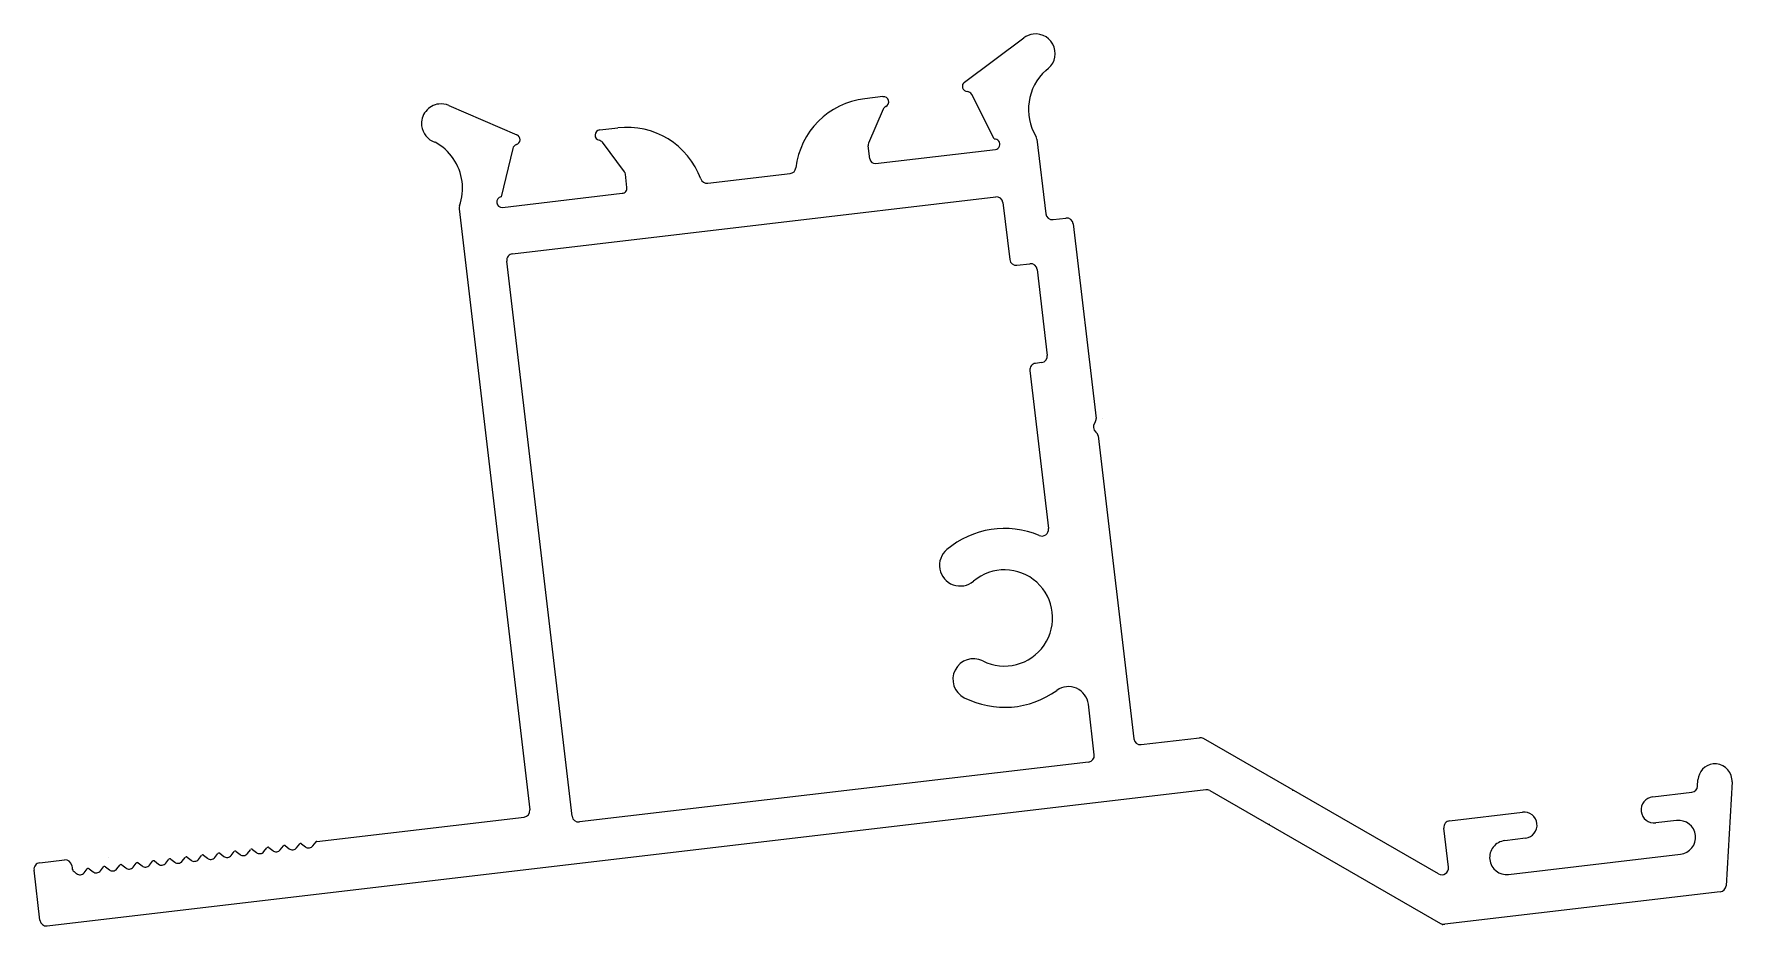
# Model space of a CAD drawing. Header units: inches. Extents: x -29.4 to 35.3, y 1 to 35.
import ezdxf

# ---------------------------------------------------------------- set-up
doc = ezdxf.new("R2010")
doc.units = ezdxf.units.IN
doc.header["$MEASUREMENT"] = 0
doc.linetypes.add('CENTER_DASH_DASH', pattern=[14, 9, -1, 1, -1, 1, -1])
doc.layers.add('1', color=7, linetype='Continuous')
doc.layers.add('SILL', color=4, linetype='Continuous')

msp = doc.modelspace()

# ---------------------------------------------------------------- linework, layer by layer
at = {"layer": '1', "color": 7, "linetype": 'Continuous'}
for p, q in [((2.937, 32.633), (2.249, 32.552)), ((2.437, 30.258), (2.378, 30.761)), ((-1.596, 27.77), (7.241, 28.81)), ((-13.223, 28.356), (-10.525, 5.429)), ((-11.189, 26.642), (-1.596, 27.77)), ((8.541, 22.183), (9.25, 16.156)), ((11, 7.528), (10.774, 9.456)), ((24.127, 2.989), (15.17, 8.145)), ((15.406, 6.163), (24.209, 1.096)), ((32.296, 5.923), (33.79, 6.099)), ((24.553, 5.012), (27.33, 5.339)), ((-18.648, 4.221), (-10.744, 5.151)), ((24.506, 3.239), (24.331, 4.73)), ((33.207, 5.024), (32.413, 4.93)), ((27.447, 4.346), (26.652, 4.252)), ((-29.218, 3.411), (-28.275, 3.522)), ((26.804, 2.961), (33.359, 3.733)), ((-29.212, 1.216), (-29.437, 3.133))]:
    msp.add_line(p, q, dxfattribs=at)
msp.add_circle((11.322, 20.344), 0.000254, dxfattribs=at)
at = {"layer": '1', "color": 7, "linetype": 'CENTER_DASH_DASH'}
msp.add_circle((-26.592, 3.613), 0.000254, dxfattribs=at)
at = {"layer": '1', "color": 7, "linetype": 'Continuous'}
for centre, radius, start, end in [((2.599, 29.573), 3, 96.71, 173.36759), ((2.96, 32.434), 0.2, 295.47254, 96.71), ((3.134, 32.07), 0.203, 115.47254, 156.70998), ((2.58, 30.784), 0.203, 156.70998, 186.71), ((7.204, 30.819), 0.2, 276.71, 96.71002), ((-15.095, 29.136), 2, 340.48932, 34.55231), ((-0.629, 29.948), 0.25, 276.71, 353.36759), ((2.636, 30.282), 0.2, 186.71, 276.71), ((7.27, 28.561), 0.25, 6.71, 96.71), ((-12.974, 28.385), 0.25, 160.48932, 186.71), ((-11.159, 26.393), 0.25, 96.71, 186.71), ((8.789, 22.212), 0.25, 96.71, 186.71), ((7.576, 12.75), 3.41, 67.16441, 130.17743), ((8.998, 16.126), 0.254, 247.16441, 6.71), ((5.884, 14.753), 0.787, 130.17743, 310.17743), ((7.576, 12.75), 1.835, 243.24257, 130.17743), ((6.396, 10.408), 0.787, 63.24257, 243.24257), ((7.576, 12.75), 3.41, 243.24257, 305.80658), ((10.017, 9.367), 0.762, 6.71, 125.80658), ((15.043, 7.925), 0.254, 60.07108, 96.71), ((10.752, 7.499), 0.25, 276.71, 6.71), ((15.279, 5.943), 0.254, 60.07108, 96.71), ((32.354, 5.427), 0.5, 96.71, 186.71), ((33.761, 6.347), 0.25, 276.71, 356.70999), ((-10.774, 5.399), 0.25, 276.71, 6.71), ((27.388, 4.843), 0.5, 6.71, 96.71), ((32.354, 5.427), 0.5, 186.71, 276.71), ((24.583, 4.76), 0.254, 96.71, 186.71), ((27.388, 4.843), 0.5, 276.71, 6.71), ((33.283, 4.378), 0.65, 6.71, 96.71), ((-18.642, 4.171), 0.0508, 96.71, 141.71), ((26.728, 3.607), 0.65, 96.71, 186.71), ((33.283, 4.378), 0.65, 276.71, 6.71), ((-29.189, 3.162), 0.25, 96.71, 186.71), ((-28.245, 3.273), 0.25, 6.71, 96.71), ((24.254, 3.209), 0.254, 240.07108, 6.71), ((26.728, 3.607), 0.65, 186.71, 276.71), ((-28.963, 1.246), 0.25, 186.71, 276.71), ((24.336, 1.316), 0.254, 240.07108, 276.71)]:
    msp.add_arc(centre, radius, start, end, dxfattribs=at)
at = {"layer": '1', "color": 7}
for p in [(18.578, 6.183), (17.666, 4.863), (-18.669, 4.219), (24.282, 1.054)]:
    msp.add_point(p, dxfattribs=at)
at = {"layer": 'SILL', "color": 7, "linetype": 'Continuous'}
for p, q in [((6.05, 33.189), (8.313, 34.876)), ((7.181, 31.018), (6.326, 32.717)), ((-13.612, 32.297), (-11.019, 31.18)), ((2.947, 32.151), (2.393, 30.865)), ((-7.862, 31.363), (-7.174, 31.443)), ((-11.179, 30.658), (-11.616, 28.806)), ((-6.923, 29.768), (-7.76, 30.891)), ((2.659, 30.083), (7.228, 30.621)), ((8.815, 31.006), (9.149, 28.162)), ((-6.825, 29.169), (-6.884, 29.671)), ((-3.742, 29.33), (-0.6, 29.7)), ((-11.569, 28.409), (-7.001, 28.947)), ((7.518, 28.591), (7.773, 26.42)), ((9.427, 27.943), (9.921, 28.002)), ((10.198, 27.782), (11.072, 20.356)), ((-8.916, 5.185), (-11.408, 26.364)), ((8.051, 26.201), (8.545, 26.259)), ((8.822, 26.04), (9.208, 22.764)), ((8.989, 22.487), (8.76, 22.46)), ((11.03, 20.206), (11.018, 20.191)), ((11.059, 19.84), (11.074, 19.828)), ((11.15, 19.692), (12.51, 8.135)), ((12.787, 7.916), (15.014, 8.177)), ((10.781, 7.251), (-8.638, 4.966)), ((34.011, 6.333), (34.024, 6.57)), ((35.322, 6.495), (35.094, 2.534)), ((15.249, 6.196), (-28.934, 0.997)), ((-21.292, 3.76), (-21.175, 3.909)), ((-21.104, 3.917), (-20.955, 3.8)), ((-20.669, 3.833), (-20.552, 3.982)), ((-20.48, 3.991), (-20.331, 3.873)), ((-20.046, 3.907), (-19.928, 4.056)), ((-19.857, 4.064), (-19.708, 3.947)), ((-19.423, 3.98), (-19.305, 4.129)), ((-19.234, 4.137), (-19.085, 4.02)), ((-18.799, 4.053), (-18.682, 4.202)), ((-27.997, 3.303), (-27.986, 3.207)), ((-26.902, 3.1), (-26.784, 3.249)), ((-26.713, 3.258), (-26.564, 3.14)), ((-26.279, 3.174), (-26.161, 3.322)), ((-26.09, 3.331), (-25.941, 3.213)), ((-25.655, 3.247), (-25.538, 3.396)), ((-25.466, 3.404), (-25.318, 3.287)), ((-25.032, 3.32), (-24.915, 3.469)), ((-24.843, 3.478), (-24.694, 3.36)), ((-24.409, 3.393), (-24.291, 3.542)), ((-24.22, 3.551), (-24.071, 3.433)), ((-23.786, 3.467), (-23.668, 3.616)), ((-23.597, 3.624), (-23.448, 3.507)), ((-23.162, 3.54), (-23.045, 3.689)), ((-22.973, 3.697), (-22.824, 3.58)), ((-22.539, 3.613), (-22.421, 3.762)), ((-22.35, 3.771), (-22.201, 3.653)), ((-21.916, 3.687), (-21.798, 3.836)), ((-21.727, 3.844), (-21.578, 3.727)), ((-27.91, 3.072), (-27.811, 2.993)), ((-27.525, 3.027), (-27.408, 3.176)), ((-27.336, 3.184), (-27.187, 3.067)), ((34.874, 2.3), (24.365, 1.063))]:
    msp.add_line(p, q, dxfattribs=at)
for centre, radius, start, end in [((8.761, 34.275), 0.75, 96.71, 126.71001), ((8.761, 34.275), 0.75, 301.68499, 96.71), ((6.169, 33.028), 0.2, 126.70998, 266.4471), ((10.489, 32.146), 2, 131.82248, 211.30687), ((6.144, 32.626), 0.203, 26.70998, 86.4471), ((-13.909, 31.608), 0.75, 96.71, 186.71), ((-13.909, 31.608), 0.75, 66.70999, 96.71), ((-13.909, 31.608), 0.75, 186.71, 251.73501), ((-11.098, 30.997), 0.2, 286.9729, 66.71002), ((-7.839, 31.164), 0.2, 96.71, 257.94746), ((-6.824, 28.464), 3, 20.0524, 96.70994), ((8.566, 30.977), 0.25, 6.71, 31.30687), ((-15.095, 29.136), 2, 34.55231, 61.59752), ((-10.981, 30.611), 0.203, 106.9729, 166.71002), ((-7.923, 30.77), 0.203, 36.71002, 77.94746), ((-7.024, 29.145), 0.2, 276.70996, 6.71004), ((-7.086, 29.647), 0.203, 6.71, 36.71002), ((-3.771, 29.578), 0.25, 200.0525, 276.71004), ((-11.592, 28.608), 0.2, 96.71, 276.71), ((9.398, 28.192), 0.25, 186.71, 276.71), ((9.95, 27.753), 0.25, 6.71, 96.71), ((8.022, 26.449), 0.25, 186.71, 276.71), ((8.574, 26.011), 0.25, 6.71, 96.71), ((8.959, 22.735), 0.25, 276.71, 6.71), ((11.214, 20.036), 0.25, 141.71, 231.71), ((10.87, 20.332), 0.203, 321.71, 6.71), ((10.948, 19.668), 0.203, 6.71, 51.71), ((12.758, 8.164), 0.25, 186.71, 276.71), ((34.673, 6.532), 0.65, 96.71, 176.70998), ((34.673, 6.532), 0.65, 6.71, 96.71), ((34.673, 6.532), 0.65, 356.70998, 6.71), ((-8.668, 5.214), 0.25, 186.71, 276.71), ((-21.135, 3.878), 0.0508, 96.71, 141.71), ((-21.135, 3.878), 0.0508, 51.71, 96.71), ((-20.512, 3.951), 0.0508, 96.71, 141.71), ((-20.512, 3.951), 0.0508, 51.71, 96.71), ((-20.205, 4.033), 0.203, 276.71, 321.71), ((-19.888, 4.024), 0.0508, 96.71, 141.71), ((-19.888, 4.024), 0.0508, 51.71, 96.71), ((-19.582, 4.106), 0.203, 231.71, 276.71), ((-19.582, 4.106), 0.203, 276.71, 321.71), ((-19.265, 4.098), 0.0508, 96.71, 141.71), ((-19.265, 4.098), 0.0508, 51.71, 96.71), ((-18.959, 4.179), 0.203, 231.71, 276.71), ((-18.959, 4.179), 0.203, 276.71, 321.71), ((-26.745, 3.218), 0.0508, 96.71, 141.71), ((-26.745, 3.218), 0.0508, 51.71, 96.71), ((-26.121, 3.291), 0.0508, 96.71, 141.71), ((-26.121, 3.291), 0.0508, 51.71, 96.71), ((-25.815, 3.373), 0.203, 276.71, 321.71), ((-25.498, 3.364), 0.0508, 96.71, 141.71), ((-25.498, 3.364), 0.0508, 51.71, 96.71), ((-25.192, 3.446), 0.203, 231.71, 276.71), ((-25.192, 3.446), 0.203, 276.71, 321.71), ((-24.875, 3.438), 0.0508, 96.71, 141.71), ((-24.875, 3.438), 0.0508, 51.71, 96.71), ((-24.568, 3.519), 0.203, 231.71, 276.71), ((-24.568, 3.519), 0.203, 276.71, 321.71), ((-24.251, 3.511), 0.0508, 96.71, 141.71), ((-24.251, 3.511), 0.0508, 51.71, 96.71), ((-23.945, 3.593), 0.203, 231.71, 276.71), ((-23.945, 3.593), 0.203, 276.71, 321.71), ((-23.628, 3.584), 0.0508, 96.71, 141.71), ((-23.628, 3.584), 0.0508, 51.71, 96.71), ((-23.322, 3.666), 0.203, 231.71, 276.71), ((-23.322, 3.666), 0.203, 276.71, 321.71), ((-23.005, 3.658), 0.0508, 96.71, 141.71), ((-23.005, 3.658), 0.0508, 51.71, 96.71), ((-22.699, 3.739), 0.203, 231.71, 276.71), ((-22.699, 3.739), 0.203, 276.71, 321.71), ((-22.382, 3.731), 0.0508, 96.71, 141.71), ((-22.382, 3.731), 0.0508, 51.71, 96.71), ((-22.075, 3.813), 0.203, 231.71, 276.71), ((-22.075, 3.813), 0.203, 276.71, 321.71), ((-21.758, 3.804), 0.0508, 96.71, 141.71), ((-21.758, 3.804), 0.0508, 51.71, 96.71), ((-21.452, 3.886), 0.203, 231.71, 276.71), ((-21.452, 3.886), 0.203, 276.71, 321.71), ((-20.829, 3.959), 0.203, 231.71, 276.71), ((-20.829, 3.959), 0.203, 276.71, 321.71), ((-20.205, 4.033), 0.203, 231.71, 276.71), ((-27.784, 3.231), 0.203, 186.71, 231.71), ((-27.685, 3.153), 0.203, 231.71, 276.71), ((-27.685, 3.153), 0.203, 276.71, 321.71), ((-27.368, 3.144), 0.0508, 96.71, 141.71), ((-27.368, 3.144), 0.0508, 51.71, 96.71), ((-27.061, 3.226), 0.203, 231.71, 276.71), ((-27.061, 3.226), 0.203, 276.71, 321.71), ((-26.438, 3.299), 0.203, 231.71, 276.71), ((-26.438, 3.299), 0.203, 276.71, 321.71), ((-25.815, 3.373), 0.203, 231.71, 276.71), ((34.845, 2.548), 0.25, 276.71052, 356.71053)]:
    msp.add_arc(centre, radius, start, end, dxfattribs=at)

doc.saveas('drawing.dxf')
